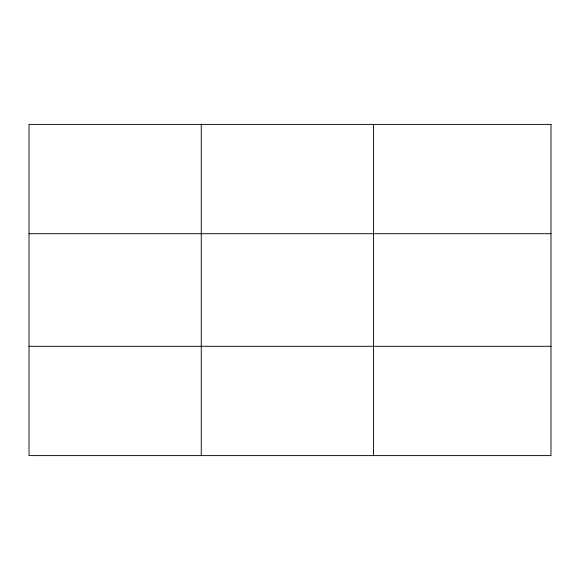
<?xml version="1.0" encoding="UTF-8"?>
<svg xmlns="http://www.w3.org/2000/svg" width="580" height="580" viewBox="0 0 580 580"><rect width="100%" height="100%" fill="white"/><g stroke="black" fill="none" stroke-linecap="round" stroke-linejoin="round"><path stroke-width="0.87" d="M201.26 455.604L201.26 124.395M373.52 455.604L373.52 124.395M29 233.696L551 233.696M29 346.303L551 346.303M551 124.395L551 455.604L29 455.604L29 124.395L551 124.395"/></g></svg>
